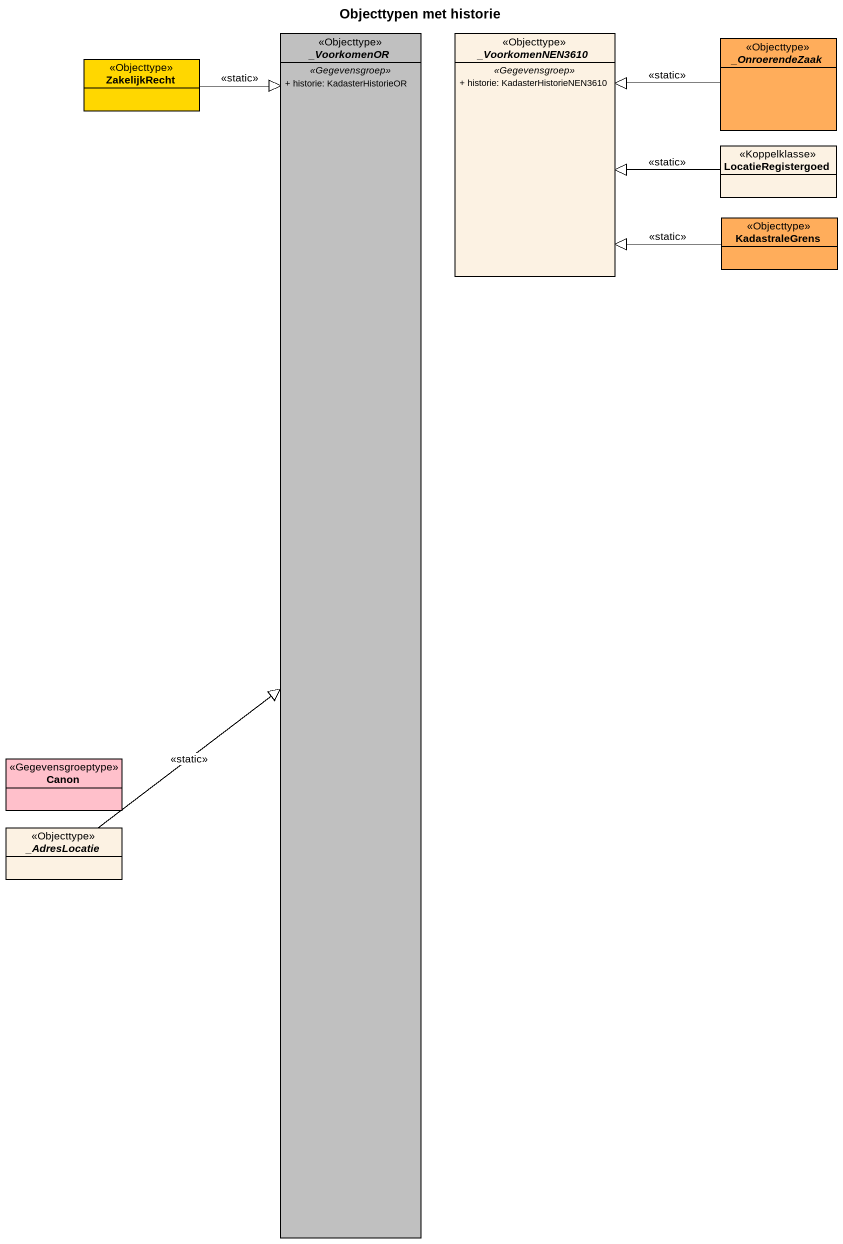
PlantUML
@startuml
title Objecttypen met historie
hide circle
hide empty members
skinparam classAttributeIconSize 0
class ZakelijkRecht <<Objecttype>> #FFD700
abstract class "_VoorkomenOR" as VoorkomenOR <<Objecttype>> #C0C0C0 {
  .. <<Gegevensgroep>> ..
  + historie: KadasterHistorieOR
}
abstract class "_VoorkomenNEN3610" as VoorkomenNEN3610 <<Objecttype>> {
  .. <<Gegevensgroep>> ..
  + historie: KadasterHistorieNEN3610
}
abstract class "_OnroerendeZaak" as OnroerendeZaak <<Objecttype>> #FFAD5B
class LocatieRegistergoed <<Koppelklasse>>
class KadastraleGrens <<Objecttype>> #FFAD5B
class Canon <<Gegevensgroeptype>> #FFC0CB
abstract class "_AdresLocatie" as AdresLocatie <<Objecttype>>
ZakelijkRecht --|> VoorkomenOR : <<static>>
OnroerendeZaak -left-|> VoorkomenNEN3610 : <<static>>
LocatieRegistergoed -left-|> VoorkomenNEN3610 : <<static>>
KadastraleGrens -left-|> VoorkomenNEN3610 : <<static>>
AdresLocatie -up-|> VoorkomenOR : <<static>>
@enduml
